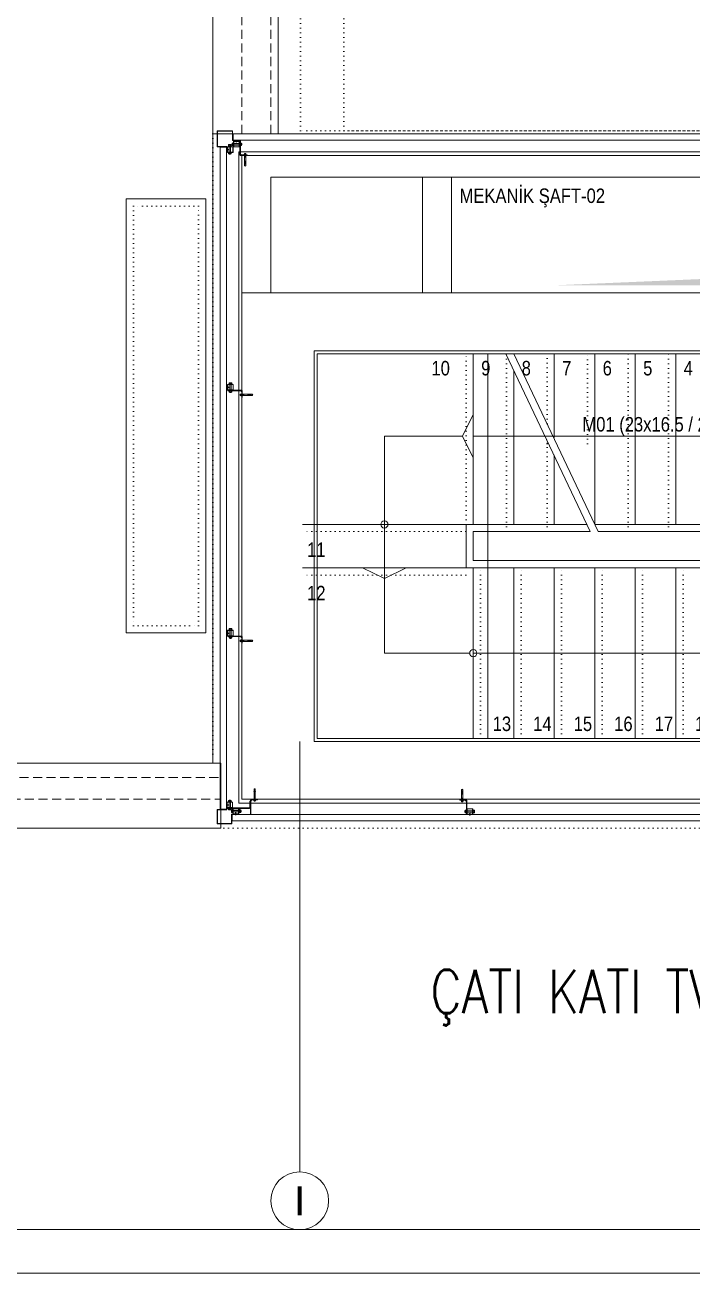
# Model space of a CAD drawing. Extents: x -2365 to 41970, y -230 to 8114.
# Drawn here: x 30659 to 31120, y 0 to 863 of the extents above; entities that cross this region are included whole.
import ezdxf
from ezdxf.enums import TextEntityAlignment as Align

# ---------------------------------------------------------------- set-up
doc = ezdxf.new("R2010")
doc.units = 0
doc.header["$LTSCALE"] = 25
doc.linetypes.add('DOT2', pattern=[0.125, 0, -0.125])
doc.linetypes.add('HIDDEN', pattern=[0.375, 0.25, -0.125])
doc.layers.get('0').update_dxf_attribs({"color": 9, "lineweight": 9})
for name, color, linetype, lineweight in [('00', 9, 'Continuous', 9), ('01', 9, 'Continuous', 9), ('06A', 9, 'Continuous', 9), ('06D', 9, 'Continuous', 9), ('09D', 9, 'Continuous', 9), ('10', 9, 'Continuous', 9), ('10A', 9, 'Continuous', 9), ('14', 9, 'Continuous', 9), ('19', 9, 'Continuous', 9), ('19D', 9, 'DOT2', 9), ('20', 9, 'DOT2', 9), ('21', 9, 'Continuous', 9), ('24', 9, 'Continuous', 9), ('33', 9, 'BATTING', 9), ('35', 9, 'Continuous', 9), ('40A', 9, 'Continuous', 9), ('E-YAZI', 7, 'Continuous', 30)]:
    doc.layers.add(name, color=color, linetype=linetype, lineweight=lineweight)
doc.styles.add('Arial', font='arial.ttf', dxfattribs={"height": 2.5})
doc.styles.add('E-YAZI', font='txttw.shx')
doc.styles.add('MuuM_TEXT-STANDART', font='ARIALN.TTF')
doc.linetypes.add('BATTING', pattern='A,0.0001,-0.1,[134,ltypeshp.shx,S=0.1,R=0,X=-0.1,Y=0],-0.2,[134,ltypeshp.shx,S=0.1,R=180,X=0.1,Y=0],-0.1', length=0.4001)

# ---------------------------------------------------------------- blocks, each defined once
blk = doc.blocks.new('VIDA')
for p, q in [((-18072, 6523.9), (-18071.9, 6524)), ((-18071.9, 6523.8), (-18072, 6523.9)), ((-18071.9, 6524), (-18070.1, 6524.7)), ((-18069.6, 6522.9), (-18071.9, 6523.8)), ((-18069.7, 6524.9), (-18070.6, 6523.2)), ((-18070.6, 6523.2), (-18070.1, 6524.7)), ((-18070.1, 6524.7), (-18069.9, 6525.1)), ((-18069.9, 6525.1), (-18070.1, 6524.1)), ((-18070.1, 6524.1), (-18070, 6524.3)), ((-18070, 6524.3), (-18069.8, 6525.1)), ((-18069.9, 6525.1), (-18069.8, 6525.1)), ((-18069.8, 6525.1), (-18069.7, 6524.9)), ((-18069.7, 6524.9), (-18069.3, 6525)), ((-18069.6, 6522.8), (-18069.1, 6525)), ((-18069.6, 6522.8), (-18069.6, 6522.9)), ((-18069.4, 6522.4), (-18069.6, 6522.8)), ((-18068.9, 6525.3), (-18069.4, 6522.4)), ((-18069.3, 6522.4), (-18069.4, 6522.4)), ((-18069.3, 6522.4), (-18068.9, 6525.3)), ((-18069.3, 6525), (-18069.1, 6525)), ((-18069.1, 6522.8), (-18069.3, 6522.4)), ((-18069.1, 6525), (-18068.9, 6525.3)), ((-18068.7, 6522.8), (-18069.1, 6522.8)), ((-18068.9, 6525.3), (-18068.9, 6525.3)), ((-18068.9, 6525.3), (-18068.7, 6525)), ((-18068.7, 6522.8), (-18068.2, 6525)), ((-18068.7, 6525), (-18068.2, 6525)), ((-18068.5, 6522.4), (-18068.7, 6522.8)), ((-18068, 6525.3), (-18068.5, 6522.4)), ((-18068.4, 6522.4), (-18068.5, 6522.4)), ((-18068.4, 6522.4), (-18067.9, 6525.3)), ((-18068.2, 6522.8), (-18068.4, 6522.4)), ((-18068.2, 6522.8), (-18068.4, 6522.4)), ((-18068.2, 6525), (-18068, 6525.3)), ((-18067.7, 6525), (-18068.2, 6522.8)), ((-18067.7, 6522.8), (-18068.2, 6522.8)), ((-18067.9, 6525.3), (-18068, 6525.3)), ((-18067.9, 6525.3), (-18067.7, 6525)), ((-18067.7, 6522.8), (-18067.2, 6525)), ((-18067.7, 6525), (-18067.2, 6525)), ((-18067.5, 6522.4), (-18067.7, 6522.8)), ((-18067, 6525.3), (-18067.5, 6522.4)), ((-18067.4, 6522.4), (-18067.5, 6522.4)), ((-18067.4, 6522.4), (-18066.9, 6525.3)), ((-18067.2, 6522.8), (-18067.4, 6522.4)), ((-18067.2, 6522.8), (-18067.4, 6522.4)), ((-18067.2, 6525), (-18067, 6525.3)), ((-18066.7, 6525), (-18067.2, 6522.8)), ((-18066.7, 6522.8), (-18067.2, 6522.8)), ((-18066.9, 6525.3), (-18067, 6525.3)), ((-18066.9, 6525.3), (-18066.7, 6525)), ((-18066.3, 6525), (-18066.7, 6525)), ((-18066.7, 6522.8), (-18066.3, 6525)), ((-18066.5, 6522.4), (-18066.7, 6522.8)), ((-18066.1, 6525.3), (-18066.5, 6522.4)), ((-18066.5, 6522.4), (-18066, 6525.3)), ((-18066.3, 6522.8), (-18066.5, 6522.4)), ((-18066.3, 6522.8), (-18066.5, 6522.4)), ((-18066.5, 6522.4), (-18066.5, 6522.4)), ((-18066.3, 6525), (-18066.1, 6525.3)), ((-18065.8, 6525), (-18066.3, 6522.8)), ((-18066.3, 6522.8), (-18065.8, 6522.8)), ((-18066, 6525.3), (-18066.1, 6525.3)), ((-18066, 6525.3), (-18065.8, 6525)), ((-18065.8, 6522.8), (-18065.3, 6525)), ((-18065.8, 6525), (-18065.3, 6525)), ((-18065.6, 6522.4), (-18065.8, 6522.8)), ((-18065.1, 6525.3), (-18065.6, 6522.4)), ((-18065.5, 6522.4), (-18065.6, 6522.4)), ((-18065.5, 6522.4), (-18065, 6525.3)), ((-18065.3, 6522.8), (-18065.5, 6522.4)), ((-18065.3, 6522.8), (-18065.5, 6522.4)), ((-18065.3, 6525), (-18065.1, 6525.3)), ((-18064.8, 6525), (-18065.3, 6522.8)), ((-18064.8, 6522.8), (-18065.3, 6522.8)), ((-18065.1, 6525.3), (-18065, 6525.3)), ((-18065, 6525.3), (-18064.8, 6525)), ((-18064.8, 6525), (-18064.3, 6525)), ((-18064.8, 6522.8), (-18064.3, 6525)), ((-18064.6, 6522.4), (-18064.8, 6522.8)), ((-18064.1, 6525.3), (-18064.6, 6522.4)), ((-18064.5, 6522.4), (-18064.6, 6522.4)), ((-18064.5, 6522.4), (-18064, 6525.3)), ((-18064.3, 6522.8), (-18064.5, 6522.4)), ((-18064.3, 6522.8), (-18064.5, 6522.4)), ((-18064.3, 6525), (-18064.1, 6525.3)), ((-18063.8, 6525), (-18064.3, 6522.8)), ((-18063.8, 6522.8), (-18064.3, 6522.8)), ((-18064, 6525.3), (-18064.1, 6525.3)), ((-18064, 6525.3), (-18063.8, 6525)), ((-18063.8, 6522.8), (-18062, 6525)), ((-18062, 6525), (-18063.8, 6525)), ((-18063.6, 6522.4), (-18063.8, 6522.8)), ((-18063.6, 6522.4), (-18061.7, 6525.3)), ((-18061.8, 6525.3), (-18063.6, 6522.4)), ((-18062, 6522.8), (-18063.6, 6522.4)), ((-18062, 6522.8), (-18063.6, 6522.4)), ((-18063.6, 6522.4), (-18063.6, 6522.4)), ((-18061.5, 6525), (-18063.4, 6522.8)), ((-18063.4, 6522.8), (-18061.5, 6522.8)), ((-18061.7, 6525.3), (-18063.2, 6525.3)), ((-18062.7, 6522.4), (-18061.5, 6522.8)), ((-18062.6, 6522.4), (-18062.1, 6525.3)), ((-18062.4, 6522.8), (-18062.6, 6522.4)), ((-18062.4, 6522.8), (-18062.6, 6522.4)), ((-18062.6, 6522.4), (-18061.3, 6522.4)), ((-18062.4, 6525), (-18062.2, 6525.3)), ((-18061.5, 6525), (-18062.4, 6525)), ((-18061.5, 6522.8), (-18062.4, 6525)), ((-18061.9, 6525), (-18062.4, 6522.8)), ((-18061.9, 6522.8), (-18062.4, 6522.8)), ((-18062.2, 6525.3), (-18062.1, 6525.3)), ((-18062.2, 6525.3), (-18061.3, 6522.4)), ((-18062.1, 6525.3), (-18061.9, 6525)), ((-18062, 6525), (-18061.8, 6525.3)), ((-18061.9, 6525), (-18061.4, 6525)), ((-18061.9, 6522.8), (-18061.4, 6525)), ((-18061.7, 6522.4), (-18061.9, 6522.8)), ((-18061.2, 6525.3), (-18061.7, 6522.4)), ((-18061.7, 6525.3), (-18061.5, 6525)), ((-18061.6, 6522.4), (-18061.7, 6522.4)), ((-18061.6, 6522.4), (-18061.2, 6525.3)), ((-18061.4, 6522.8), (-18061.6, 6522.4)), ((-18061.4, 6522.8), (-18061.6, 6522.4)), ((-18061.4, 6525), (-18061.2, 6525.3)), ((-18061, 6525), (-18061.4, 6522.8)), ((-18060.9, 6522.8), (-18061.4, 6522.8)), ((-18061.2, 6525.3), (-18061, 6525)), ((-18061.2, 6525.3), (-18061.2, 6525.3)), ((-18061, 6525), (-18060.5, 6525)), ((-18060.9, 6522.8), (-18060.5, 6525)), ((-18060.7, 6522.4), (-18060.9, 6522.8)), ((-18060.7, 6522.4), (-18060.2, 6525.3)), ((-18060.3, 6525.3), (-18060.7, 6522.4)), ((-18060.5, 6522.8), (-18060.7, 6522.4)), ((-18060.5, 6522.8), (-18060.7, 6522.4)), ((-18060.7, 6522.4), (-18060.7, 6522.4)), ((-18060.5, 6525), (-18060.3, 6525.3)), ((-18060, 6525), (-18060.5, 6522.8)), ((-18060.5, 6522.8), (-18060, 6522.8)), ((-18060.3, 6525.3), (-18060.2, 6525.3)), ((-18060.2, 6525.3), (-18060, 6525)), ((-18060, 6525), (-18059.5, 6525)), ((-18060, 6522.8), (-18059.5, 6525)), ((-18059.8, 6522.4), (-18060, 6522.8)), ((-18059.3, 6525.3), (-18059.8, 6522.4)), ((-18059.7, 6522.4), (-18059.8, 6522.4)), ((-18059.7, 6522.4), (-18059.2, 6525.3)), ((-18059.5, 6522.8), (-18059.7, 6522.4)), ((-18059.5, 6522.8), (-18059.7, 6522.4)), ((-18059.5, 6525), (-18059.3, 6525.3)), ((-18059.2, 6524), (-18059.5, 6522.8)), ((-18059.5, 6522.8), (-18059.2, 6522.8)), ((-18059.3, 6525.3), (-18059.2, 6525.3)), ((-18058.1, 6526.6), (-18059.2, 6526.6)), ((-18059.2, 6521.2), (-18059.2, 6526.6)), ((-18058.1, 6521.2), (-18059.2, 6521.2))]:
    blk.add_line(p, q)
for points in [[(-18068.7, 6525), (-18069.1, 6522.8)], [(-18057.2, 6524.3), (-18057.5, 6524), (-18057.5, 6523.8), (-18057.2, 6523.5)]]:
    blk.add_lwpolyline(points)
for centre, start, end in [((-18062.4, 6523.6), 7.50951, 35.24269), ((-18062.4, 6524.2), 324.75731, 352.49049)]:
    blk.add_arc(centre, 5.21, start, end)
blk = doc.blocks.new('krt-harpusta1')
blk.add_lwpolyline([(16786.22, 292.5), (16786.22, 337.5), (14425.84, 337.5), (14425.84, 1327.5), (16786.19, 1327.5), (16786.19, 1372.5), (14380.84, 1372.5), (14380.84, 292.5), (16786.22, 292.5)])
at = {"layer": '06D', "linetype": 'HIDDEN'}
for points in [[(16786.19, 1352.5), (14400.84, 1352.5), (14400.84, 312.5), (16786.22, 312.5), (16786.22, 312.5)], [(16786.19, 1337.5), (14415.84, 1337.5), (14415.84, 327.5), (16786.22, 327.5)]]:
    blk.add_lwpolyline(points, dxfattribs=at)
at = {"layer": '10', "xscale": -0.1000000000058208, "yscale": 0.1000000000058208, "zscale": 0.1000000000021828, "rotation": 89.9725710339926}
blk.add_blockref('VIDA', (17448.09, -1504.24), dxfattribs=at)
blk = doc.blocks.new('0_arrowstairs')
blk.add_lwpolyline([(0, 0), (0, -30), (15, 0), (0, 30)], close=True)
blk = doc.blocks.new('*U86')
blk.add_lwpolyline([(0, 0), (0, 560)])
blk.add_circle((0, 0), 5)
at = {"rotation": 90}
blk.add_blockref('0_arrowstairs', (0, 560), dxfattribs=at)
blk = doc.blocks.new('*U498')
blk.add_lwpolyline([(0, 0), (0, 504)])
blk.add_circle((0, 0), 5)
at = {"rotation": 90}
blk.add_blockref('0_arrowstairs', (0, 504), dxfattribs=at)
blk = doc.blocks.new('*U494')
blk.add_lwpolyline([(0, 0), (0, 60)])
blk.add_circle((0, 0), 5)
at = {"rotation": 90}
blk.add_blockref('0_arrowstairs', (0, 60), dxfattribs=at)
blk = doc.blocks.new('MERDVN2.KAT')
at = {"layer": '19', "linetype": 'Continuous'}
for points in [[(16960.84, -297.5), (16960.84, -179.5)], [(17041.58, -302.5), (16983.25, -179.5)], [(17047.17, -302.5), (16988.84, -179.5)], [(17016.84, -237.5), (17016.84, -179.5)], [(17044.84, -297.5), (17044.84, -179.5)], [(17072.84, -297.5), (17072.84, -179.5)], [(17100.84, -297.5), (17100.84, -179.5)], [(17128.84, -297.5), (17128.84, -179.5)], [(17156.84, -297.5), (17156.84, -179.5)], [(17184.84, -297.5), (17184.84, -179.5)], [(17212.84, -297.5), (17212.84, -179.5)], [(16988.84, -297.5), (16988.84, -191.48)], [(17016.84, -297.5), (17016.84, -249.48)], [(16955.84, -297.5), (16842.84, -297.5)], [(17041.58, -302.5), (16960.84, -302.5), (16960.84, -322.5), (16960.84, -322.5), (17235.84, -322.5), (17235.84, -307.5), (17240.84, -307.5), (17240.84, -327.5), (17235.84, -327.5), (16955.84, -327.5), (16955.84, -327.5), (16955.84, -297.5), (17039.25, -297.5)], [(16955.84, -327.5), (16842.84, -327.5)], [(16960.84, -445.5), (16960.84, -327.5)], [(16988.84, -445.5), (16988.84, -327.5)], [(17016.84, -445.5), (17016.84, -327.5)], [(17044.84, -445.5), (17044.84, -327.5)], [(17072.84, -445.5), (17072.84, -327.5)], [(17100.84, -445.5), (17100.84, -327.5)], [(17128.84, -445.5), (17128.84, -327.5)], [(17156.84, -445.5), (17156.84, -327.5)], [(17184.84, -445.5), (17184.84, -327.5)], [(17212.84, -445.5), (17212.84, -327.5)], [(17240.84, -445.5), (17240.84, -327.5)]]:
    blk.add_lwpolyline(points, dxfattribs=at)
at = {"layer": '19'}
for points in [[(17047.17, -302.5), (16988.84, -179.5)], [(16958.34, -386.5), (16899.34, -386.5), (16899.34, -236.5), (16953.34, -236.5)], [(17044.84, -297.5), (17240.84, -297.5), (17240.84, -297.5), (17240.84, -302.5), (17240.84, -302.5), (17047.17, -302.5)]]:
    blk.add_lwpolyline(points, dxfattribs=at)
at = {"layer": '19D'}
for points in [[(16955.84, -297.5), (16955.84, -179.5)], [(16983.84, -302.5), (16983.84, -179.5)], [(17011.84, -228), (17011.84, -179.5)], [(17039.84, -241.83), (17039.84, -179.5)], [(17067.84, -302.5), (17067.84, -179.5)], [(17095.84, -302.5), (17095.84, -179.5)], [(17123.84, -302.5), (17123.84, -179.5)], [(17151.84, -302.5), (17151.84, -179.5)], [(17179.84, -302.5), (17179.84, -179.5)], [(17207.84, -302.5), (17207.84, -179.5)], [(17011.84, -241.83), (17011.84, -236.5)], [(17011.84, -302.5), (17011.84, -239.78)], [(16955.58, -302.49), (16842.84, -302.49)], [(16965.84, -445.5), (16965.84, -327.5)], [(16993.84, -445.5), (16993.84, -327.5)], [(17021.84, -445.5), (17021.84, -327.5)], [(17049.84, -445.5), (17049.84, -327.5)], [(17077.84, -445.5), (17077.84, -327.5)], [(17105.84, -445.5), (17105.84, -327.5)], [(17133.84, -445.5), (17133.84, -327.5)], [(17161.84, -445.5), (17161.84, -327.5)], [(17189.84, -445.5), (17189.84, -327.5)], [(17217.84, -445.5), (17217.84, -327.5)], [(17245.84, -445.5), (17245.84, -327.5)], [(16955.58, -332.49), (16842.84, -332.49)]]:
    blk.add_lwpolyline(points, dxfattribs=at)
at = {"layer": '19', "xscale": 0.5, "yscale": 0.5, "zscale": 0.5}
for name, p, rotation in [('*U498', (17212.84, -236.5), 90), ('*U494', (16899.34, -297.5), 180), ('*U86', (16960.84, -386.5), 270)]:
    blk.add_blockref(name, p, dxfattribs=dict(at, rotation=rotation))
at = {"layer": '21', "style": 'MuuM_TEXT-STANDART'}
for s, p in [('10', (16944.65, -184.5)), ('9', (16972.65, -184.5)), ('8', (17000.65, -184.5)), ('7', (17028.65, -184.5)), ('6', (17056.65, -184.5)), ('5', (17084.65, -184.5)), ('4', (17112.65, -184.5)), ('3', (17140.65, -184.5)), ('2', (17168.65, -184.5)), ('1', (17196.65, -184.5)), ('M01 (23x16.5 / 28)', (17132.43, -223.28)), ('11', (16858.69, -309.98)), ('12', (16858.69, -339.98)), ('13', (16986.98, -430.33)), ('14', (17014.98, -430.33)), ('15', (17042.98, -430.33)), ('16', (17070.98, -430.33)), ('17', (17098.98, -430.33)), ('18', (17126.98, -430.33)), ('19', (17154.98, -430.33)), ('20', (17182.98, -430.33)), ('21', (17210.98, -430.33)), ('22', (17238.98, -430.33)), ('23', (17266.98, -430.33))]:
    blk.add_text(s, height=10, dxfattribs=at).set_placement(p, align=Align.TOP_RIGHT)
blk = doc.blocks.new('0_aks')
at = {"linetype": 'Continuous'}
blk.add_circle((0, 0), 2, dxfattribs=at)
at = {"style": 'Arial'}
blk.add_attdef('AKS', text='', height=2, dxfattribs=at).set_placement((0, 0), align=Align.MIDDLE_CENTER)
blk = doc.blocks.new('p-aks_vw')
at = {"layer": '24', "ltscale": 2}
blk.add_lwpolyline([(2440, 40), (2440, -257.5)], dxfattribs=at)
at = {"layer": '24', "xscale": 10, "yscale": 10, "zscale": 10}
blk.add_blockref('0_aks', (2440, -277.5), dxfattribs=at).add_auto_attribs({'AKS': 'I'})
blk = doc.blocks.new('cxvxv')
for p, q in [((-21988.4, 8560.98, 0), (-21988.4, 8560.32, 0)), ((-21988.4, 8560.32, 0), (-21986.64, 8560.32, 0)), ((-21986.86, 8561.07, 0), (-21988.18, 8561.07, 0)), ((-21988.02, 8561.25, 0), (-21987.03, 8561.3, 0)), ((-21988.02, 8561.25, 0), (-21988, 8561.26, 0)), ((-21988, 8561.23, 0), (-21988.02, 8561.25, 0)), ((-21988.02, 8561.13, 0), (-21987.03, 8561.19, 0)), ((-21988.02, 8561.13, 0), (-21988, 8561.14, 0)), ((-21988, 8561.11, 0), (-21988.02, 8561.13, 0)), ((-21988.02, 8560.32, 0), (-21987.02, 8560.32, 0)), ((-21988.02, 8560.28, 0), (-21988.02, 8560.32, 0)), ((-21988.02, 8560.11, 0), (-21988.02, 8555.61, 0)), ((-21988, 8561.3, 0), (-21987.94, 8561.35, 0)), ((-21988, 8561.26, 0), (-21988, 8561.3, 0)), ((-21988, 8561.14, 0), (-21988, 8561.23, 0)), ((-21988, 8561.07, 0), (-21988, 8561.11, 0)), ((-21987.96, 8560.98, 0), (-21987.96, 8560.32, 0)), ((-21987.54, 8561.35, 0), (-21987.94, 8561.35, 0)), ((-21987.7, 8561.05, 0), (-21987.7, 8561.08, 0)), ((-21987.7, 8561.07, 0), (-21987.7, 8561.07, 0)), ((-21987.54, 8561.35, 0), (-21987.1, 8561.35, 0)), ((-21987.03, 8561.3, 0), (-21987.1, 8561.35, 0)), ((-21987.08, 8560.64, 0), (-21987.08, 8560.98, 0)), ((-21987.08, 8560.64, 0), (-21987.08, 8560.32, 0)), ((-21987.06, 8560.32, 0), (-21987.06, 8560.28, 0)), ((-21987.06, 8555.61, 0), (-21987.06, 8560.11, 0)), ((-21987.05, 8561.32, 0), (-21987.03, 8561.3, 0)), ((-21987.03, 8561.3, 0), (-21987.05, 8561.28, 0)), ((-21987.03, 8561.3, 0), (-21987.05, 8561.29, 0)), ((-21987.05, 8561.28, 0), (-21987.05, 8561.2, 0)), ((-21987.05, 8561.2, 0), (-21987.03, 8561.19, 0)), ((-21987.03, 8561.19, 0), (-21987.05, 8561.17, 0)), ((-21987.05, 8561.17, 0), (-21987.05, 8561.08, 0)), ((-21987.05, 8561.08, 0), (-21987.03, 8561.07, 0)), ((-21987.02, 8560.32, 0), (-21987.02, 8560.28, 0)), ((-21987.02, 8555.61, 0), (-21987.02, 8560.11, 0)), ((-21986.64, 8560.32, 0), (-21986.64, 8560.98, 0)), ((-21988.4, 8555.4, 0), (-21986.64, 8555.4, 0)), ((-21988.4, 8554.74, 0), (-21988.4, 8555.4, 0)), ((-21986.86, 8554.65, 0), (-21988.17, 8554.65, 0)), ((-21988.02, 8555.44, 0), (-21988.02, 8555.4, 0)), ((-21988.02, 8555.4, 0), (-21987.02, 8555.4, 0)), ((-21987.96, 8554.74, 0), (-21987.96, 8555.4, 0)), ((-21987.08, 8555.08, 0), (-21987.08, 8555.4, 0)), ((-21987.08, 8555.08, 0), (-21987.08, 8554.74, 0)), ((-21987.06, 8555.4, 0), (-21987.06, 8555.44, 0)), ((-21987.02, 8555.4, 0), (-21987.02, 8555.44, 0)), ((-21986.64, 8555.4, 0), (-21986.64, 8554.74, 0))]:
    blk.add_line(p, q)
at = {"elevation": 0}
for points in [[(-21986.3, 8560.11), (-21988.7, 8560.11), (-21988.7, 8560.28), (-21986.3, 8560.28)], [(-21986.3, 8555.61), (-21988.7, 8555.61), (-21988.7, 8555.44), (-21986.3, 8555.44)]]:
    blk.add_lwpolyline(points, close=True, dxfattribs=at)
for points in [[(-21987.98, 8560.28), (-21987.98, 8560.32)], [(-21987.98, 8560.11), (-21987.98, 8555.61)], [(-21987.98, 8555.44), (-21987.98, 8555.4)]]:
    blk.add_lwpolyline(points, dxfattribs=at)
for centre, radius, start, end in [((-21988.18, 8560.75, 0), 0.315, 45.8497, 134.1503), ((-21987.52, 8559.95, 0), 1.12, 66.87008, 113.12992), ((-21987.52, 8559.95, 0), 1.12, 66.87008, 113.12992), ((-21986.86, 8560.76, 0), 0.313, 45.44896, 134.55104), ((-21988.18, 8554.97, 0), 0.315, 225.8497, 314.1503), ((-21987.52, 8555.77, 0), 1.12, 246.87008, 293.12992), ((-21987.52, 8555.77, 0), 1.12, 246.87008, 293.12992), ((-21986.86, 8554.96, 0), 0.313, 225.44896, 314.55104)]:
    blk.add_arc(centre, radius, start, end)
blk = doc.blocks.new('çelik dübel')
at = {"ltscale": 7}
for p, q in [((-87.2, -2), (-85, 2)), ((-85, -6), (-85, 2)), ((-68, 2), (-85, 2)), ((-75, -6), (-75, 2)), ((-70, -6), (-70, 2)), ((-68, 3), (-58, 2)), ((-68, -7), (-68, 3)), ((-58, -6), (-58, 2)), ((-8.5, 2), (-58, 2)), ((-53, 1.5), (-58, 1.5)), ((-53, -6), (-53, 2)), ((-25, -6), (-25, 2)), ((-25, -6), (-23.9, 2)), ((-23, -6), (-21.9, 2)), ((-21, -6), (-19.9, 2)), ((-19, -6), (-17.9, 2)), ((-17, -6), (-15.9, 2)), ((-85, -6), (-87.2, -2)), ((-68, -6), (-85, -6)), ((-68, -7), (-58, -6)), ((-53, -5.5), (-58, -5.5)), ((-8.5, -6), (-58, -6))]:
    blk.add_line(p, q, dxfattribs=at)
for p, q in [((-15, -6), (-13.9, 2)), ((-13, -6), (-11.9, 2)), ((-11, -6), (-10, 1.1)), ((-10, -9), (-10, 5)), ((-9, 5), (-10, 5)), ((-10, 3), (-10, 5)), ((-9, -9), (-9, 5)), ((-8.5, 2), (-8.5, 3)), ((-8.5, -4), (-8.5, 0)), ((-5, 4), (-7.5, 4)), ((-5, 1), (-7.5, 1)), ((-4, 2), (-4, 3)), ((-1, 2), (-4, 2)), ((-4, -4), (-4, 0)), ((-3, -6), (-1.9, 2)), ((-1, -6), (0, 1.1)), ((0, -5), (0, 1)), ((-10, -7), (-10, -9.1)), ((-9, -9), (-10, -9)), ((-8.5, -6), (-8.5, -7)), ((-5, -5), (-7.5, -5)), ((-5, -8), (-7.5, -8)), ((-4, -6), (-4, -7)), ((-1, -6), (-4, -6))]:
    blk.add_line(p, q)
for points in [[(-68, 0.6), (-67.4, 0.4), (-67, 0.1), (-66.6, -0.3), (-66.2, -0.8), (-65.9, -1.3), (-65.7, -1.9), (-65.4, -2.3), (-65.2, -2.8), (-65, -3.1), (-64.8, -3.3), (-64.6, -3.5), (-64.4, -3.6), (-64.2, -3.5), (-63.9, -3.5), (-63.7, -3.3), (-63.5, -3.1), (-63.2, -2.9), (-62.9, -2.6), (-62.7, -2.3), (-62.4, -2), (-62.1, -1.7), (-61.9, -1.4), (-61.6, -1.1), (-61.4, -0.9), (-61.2, -0.7), (-61, -0.6), (-60.8, -0.5), (-60.6, -0.5), (-60.4, -0.5), (-60.3, -0.7), (-60.1, -0.9), (-59.9, -1.1), (-59.8, -1.5), (-59.6, -1.9), (-59.4, -2.3), (-59.2, -2.7), (-58.9, -3), (-58.7, -3.3), (-58.4, -3.5), (-58, -3.5)], [(-68, -0.5), (-68, -0.5), (-67.9, -0.5), (-67.9, -0.5), (-67.8, -0.5), (-67.8, -0.6), (-67.7, -0.6), (-67.7, -0.6), (-67.6, -0.7), (-67.6, -0.7), (-67.6, -0.8), (-67.5, -0.8), (-67.5, -0.8), (-67.5, -0.9), (-67.4, -0.9), (-67.4, -0.9), (-67.3, -1), (-67.3, -1), (-67.3, -1.1), (-67.2, -1.1), (-67.2, -1.2), (-67.2, -1.2), (-67.1, -1.3), (-67.1, -1.3), (-67.1, -1.4), (-67, -1.4), (-67, -1.5), (-67, -1.5), (-66.9, -1.6), (-66.9, -1.6), (-66.9, -1.7), (-66.9, -1.7), (-66.8, -1.8), (-66.8, -1.9), (-66.8, -1.9), (-66.7, -2), (-66.7, -2), (-66.7, -2.1), (-66.6, -2.2), (-66.6, -2.2), (-66.6, -2.3), (-66.6, -2.3), (-66.5, -2.4), (-66.5, -2.5), (-66.5, -2.5), (-66.4, -2.6), (-66.4, -2.7), (-66.4, -2.7), (-66.3, -2.8), (-66.3, -2.8), (-66.3, -2.9), (-66.3, -3), (-66.2, -3), (-66.2, -3.1), (-66.2, -3.1), (-66.1, -3.2), (-66.1, -3.2), (-66.1, -3.3), (-66, -3.4), (-66, -3.4), (-66, -3.5), (-65.9, -3.5), (-65.9, -3.6), (-65.9, -3.6), (-65.8, -3.7), (-65.8, -3.7), (-65.7, -3.8), (-65.7, -3.8), (-65.7, -3.9), (-65.6, -3.9), (-65.6, -4), (-65.5, -4), (-65.5, -4.1), (-65.4, -4.1), (-65.4, -4.1), (-65.3, -4.2), (-65.3, -4.2), (-65.2, -4.3), (-65.2, -4.3), (-65.1, -4.3), (-65, -4.4), (-65, -4.4), (-64.9, -4.4), (-64.9, -4.4), (-64.8, -4.5), (-64.7, -4.5), (-64.7, -4.5), (-64.6, -4.5), (-64.5, -4.5), (-64.5, -4.5), (-64.4, -4.5), (-64.3, -4.5), (-64.3, -4.5), (-64.2, -4.5), (-64.1, -4.5), (-64.1, -4.5), (-64, -4.5), (-64, -4.5), (-63.9, -4.5), (-63.8, -4.5), (-63.8, -4.5), (-63.7, -4.4), (-63.7, -4.4), (-63.6, -4.4), (-63.6, -4.4), (-63.5, -4.4), (-63.4, -4.3), (-63.4, -4.3), (-63.3, -4.3), (-63.3, -4.3), (-63.3, -4.2), (-63.2, -4.2), (-63.2, -4.2), (-63.1, -4.1), (-63.1, -4.1), (-63, -4.1), (-63, -4), (-62.9, -4), (-62.9, -4), (-62.9, -3.9), (-62.8, -3.9), (-62.8, -3.9), (-62.7, -3.8), (-62.7, -3.8), (-62.7, -3.8), (-62.6, -3.7), (-62.6, -3.7), (-62.5, -3.6), (-62.5, -3.6), (-62.5, -3.6), (-62.4, -3.5), (-62.4, -3.5), (-62.4, -3.5), (-62.3, -3.4), (-62.3, -3.4), (-62.2, -3.3), (-62.2, -3.3), (-62.2, -3.3), (-62.1, -3.2), (-62.1, -3.2), (-62.1, -3.1), (-62, -3.1), (-62, -3.1), (-62, -3), (-61.9, -3), (-61.9, -2.9), (-61.9, -2.9), (-61.8, -2.9), (-61.8, -2.8), (-61.7, -2.8), (-61.7, -2.7), (-61.7, -2.7), (-61.6, -2.6), (-61.6, -2.6), (-61.6, -2.6), (-61.5, -2.5), (-61.5, -2.5), (-61.5, -2.5), (-61.4, -2.4), (-61.4, -2.4), (-61.4, -2.3), (-61.3, -2.3), (-61.3, -2.3), (-61.3, -2.2), (-61.3, -2.2), (-61.2, -2.2), (-61.2, -2.1), (-61.2, -2.1), (-61.1, -2), (-61.1, -2), (-61.1, -2), (-61, -1.9), (-61, -1.9), (-61, -1.9), (-61, -1.9), (-60.9, -1.8), (-60.9, -1.8), (-60.9, -1.8), (-60.9, -1.8), (-60.9, -1.8), (-60.9, -1.7), (-60.8, -1.7), (-60.8, -1.7), (-60.8, -1.7), (-60.8, -1.7), (-60.8, -1.7), (-60.8, -1.8), (-60.7, -1.8), (-60.7, -1.8), (-60.7, -1.8), (-60.7, -1.9), (-60.7, -1.9), (-60.7, -1.9), (-60.6, -2), (-60.6, -2), (-60.6, -2.1), (-60.6, -2.1), (-60.6, -2.1), (-60.5, -2.2), (-60.5, -2.2), (-60.5, -2.3), (-60.5, -2.3), (-60.4, -2.4), (-60.4, -2.5), (-60.4, -2.5), (-60.4, -2.6), (-60.3, -2.6), (-60.3, -2.7), (-60.3, -2.7), (-60.3, -2.8), (-60.2, -2.8), (-60.2, -2.9), (-60.2, -3), (-60.1, -3), (-60.1, -3.1), (-60.1, -3.1), (-60, -3.2), (-60, -3.2), (-59.9, -3.3), (-59.9, -3.4), (-59.9, -3.4), (-59.8, -3.5), (-59.8, -3.5), (-59.7, -3.6), (-59.7, -3.6), (-59.6, -3.7), (-59.6, -3.8), (-59.5, -3.8), (-59.5, -3.9), (-59.4, -3.9), (-59.3, -4), (-59.3, -4), (-59.2, -4.1), (-59.1, -4.2), (-59, -4.2), (-58.9, -4.3), (-58.8, -4.3), (-58.6, -4.4), (-58.4, -4.4), (-58.2, -4.5), (-58, -4.5)]]:
    blk.add_lwpolyline(points)
for centre, start, end in [((-7.5, 3), 90, 180), ((-7.5, 2), 180, 270), ((-7.5, 0), 90, 180), ((-5, 3), 0, 90), ((-5, 2), 270, 0), ((-5, 0), 0, 90), ((-1, 1), 0, 90), ((-7.5, -4), 180, 270), ((-7.5, -6), 90, 180), ((-7.5, -7), 180, 270), ((-5, -4), 270, 0), ((-5, -6), 0, 90), ((-5, -7), 270, 0), ((-1, -5), 270, 0)]:
    blk.add_arc(centre, 1, start, end)
blk = doc.blocks.new('kjdol')
at = {"ltscale": 10, "elevation": -278.89}
blk.add_lwpolyline([(77394.12, 60089.89), (77403.28, 60089.89, 0.460237), (77404.18, 60090.79), (77404.18, 60094.89), (77403.78, 60094.89), (77403.78, 60091.29, -0.414214), (77402.78, 60090.29), (77394.12, 60090.29)], format="xyb", close=True, dxfattribs=at)
at = {"elevation": -249.79}
for points in [[(77397.97, 60089.9), (77397.97, 60085.9), (77393.97, 60085.9), (77393.97, 60089.9)], [(77397.77, 60089.7), (77397.77, 60086.1), (77394.17, 60086.1), (77394.17, 60089.7)]]:
    blk.add_lwpolyline(points, close=True, dxfattribs=at)
blk.add_blockref('cxvxv', (99383.5, 51530.11, -249.79))
at = {"extrusion": (0, 0, -1), "xscale": 0.1000000000058208, "yscale": 0.1000000000058208, "zscale": -0.0999999999999091}
blk.add_blockref('çelik dübel', (-77402.74, 60093.36, 459.25), dxfattribs=at)
at = {"xscale": 0.1000000000058208, "yscale": 0.1000000000058208, "zscale": 0.1000000000058208, "rotation": 180}
blk.add_blockref('VIDA', (75587.75, 60740.29, -249.79), dxfattribs=at)
blk = doc.blocks.new('p-harpuşta')
at = {"layer": '06D'}
blk.add_lwpolyline([(-55, 0), (0, 0), (0, 300), (-55, 300)], close=True, dxfattribs=at)
at = {"layer": '20'}
blk.add_lwpolyline([(-50, 5), (-5, 5), (-5, 295), (-50, 295)], close=True, dxfattribs=at)
blk = doc.blocks.new('catikatirevizepergole-krt')
for points in [[(0, 0), (-830, 0), (-830, 1638), (0, 1638)], [(-30, 90), (-30, 0), (-800, 0), (-800, 90)]]:
    blk.add_lwpolyline(points, close=True)

msp = doc.modelspace()

# ---------------------------------------------------------------- linework, layer by layer
at = {"layer": '00'}
for points in [[(31408.92, 757.5), (31408.92, 677.5), (31393.92, 677.5), (31393.92, 757.5), (30828.92, 757.5), (30828.92, 677.5), (30808.92, 677.5), (30808.92, 772.5), (31494.22, 772.5), (31494.22, 757.5)], [(30933.92, 677.5), (30953.92, 677.5), (30953.92, 757.5), (30933.92, 757.5)]]:
    msp.add_lwpolyline(points, close=True, dxfattribs=at)
for points in [[(30933.92, 677.5), (30933.92, 757.5)], [(30953.92, 677.5), (30953.92, 757.5)]]:
    msp.add_lwpolyline(points, dxfattribs=at)
at = {"layer": '01'}
for points in [[(31408.92, 327.5), (30808.92, 327.5), (30808.92, 677.5), (31408.92, 677.5), (31408.92, 637.5), (30858.92, 637.5), (30858.92, 367.5), (31408.92, 367.5)], [(31408.92, 677.5), (30808.92, 677.5), (30808.92, 327.5), (31408.92, 327.5), (31408.92, 367.5), (30858.92, 367.5), (30858.92, 637.5), (31408.92, 637.5)]]:
    msp.add_lwpolyline(points, close=True, dxfattribs=at)
at = {"layer": '06A'}
msp.add_lwpolyline([(30788.92, 2410.5), (30788.92, 2410.5), (30833.92, 2410.5), (30833.92, 787.5), (30788.92, 787.5), (30788.92, 2410.5)], dxfattribs=at)
at = {"layer": '06D', "linetype": 'HIDDEN'}
for points in [[(30808.92, 787.5), (30808.92, 2410.5)], [(30828.92, 787.5), (30828.92, 2410.5)]]:
    msp.add_lwpolyline(points, dxfattribs=at)
at = {"layer": '09D'}
msp.add_solid([(31383.92, 740.95), (31383.92, 682.5), (31368.92, 697.5), (31023.92, 682.71)], dxfattribs=at)
at = {"layer": '10'}
for points in [[(30802.92, 774.6), (30802.92, 778.6), (30798.92, 778.6), (30798.92, 774.6)], [(30802.66, 774.8), (30802.66, 778.4), (30799.06, 778.4), (30799.06, 774.8)], [(30807.19, 778.41), (30803.19, 778.4), (30803.19, 782.4), (30807.19, 782.41)], [(30807.09, 778.61), (30803.49, 778.61), (30803.49, 782.21), (30807.09, 782.21)], [(30802.43, 325.4), (30802.43, 321.8), (30798.83, 321.8), (30798.83, 325.4)], [(30806.83, 321.2), (30802.83, 321.2), (30802.83, 317.2), (30806.83, 317.2)], [(30806.63, 321), (30803.03, 321), (30803.03, 317.4), (30806.63, 317.4)]]:
    msp.add_lwpolyline(points, close=True, dxfattribs=at)
for points in [[(30807.48, 783), (30807.48, 773.4, 0.460237), (30808.38, 772.5), (30812.48, 772.5), (30812.48, 772.9), (30808.88, 772.9, -0.414214), (30807.88, 773.9), (30807.88, 783)], [(30798.63, 321.2), (30813.92, 321.2, 0.460237), (30814.82, 322.1), (30814.82, 326.2), (30814.42, 326.2), (30814.42, 322.6, -0.414214), (30813.42, 321.6), (30798.63, 321.6)], [(30814.82, 317), (30814.82, 326.6, -0.460237), (30815.72, 327.5), (30819.82, 327.5), (30819.82, 327.1), (30816.22, 327.1, 0.414214), (30815.22, 326.1), (30815.22, 317)]]:
    msp.add_lwpolyline(points, format="xyb", close=True, dxfattribs=at)
at = {"layer": '10A'}
for points in [[(30792.12, 778.7), (30798.62, 778.7), (30798.62, 774.6), (30798.42, 774.6), (30798.42, 778.5), (30791.92, 778.5), (30791.92, 789.5), (30802.57, 789.5), (30802.57, 783), (30807.48, 783), (30807.48, 782.8), (30802.37, 782.8), (30802.37, 789.3), (30792.12, 789.3), (30792.12, 778.7)], [(31487.42, 783), (30802.82, 783), (30802.82, 787.5), (31491.22, 787.5), (31491.22, 783)], [(30793.92, 320.75), (30793.92, 778.25), (30798.42, 778.25), (30798.42, 320.75), (30793.92, 320.75)], [(30792.12, 320.3), (30798.62, 320.3), (30798.62, 325.6), (30798.42, 325.6), (30798.42, 320.5), (30791.92, 320.5), (30791.92, 310.5), (30801.92, 310.5), (30801.92, 317), (30806.83, 317), (30806.83, 317.2), (30801.72, 317.2), (30801.72, 310.7), (30792.12, 310.7), (30792.12, 320.3)], [(31695.03, 312.5), (30802.17, 312.5), (30802.17, 317), (31695.03, 317), (31695.03, 312.5)]]:
    msp.add_lwpolyline(points, dxfattribs=at)
at = {"layer": '14'}
msp.add_lwpolyline([(31496.22, 759.5), (31496.22, 755.5), (31410.92, 755.5), (31410.92, 495.5), (31391.92, 495.5), (31391.92, 635.5), (31391.92, 635.5), (31391.92, 635.5), (30860.92, 635.5), (30860.92, 369.5), (31391.92, 369.5), (31391.92, 369.5), (31391.92, 369.5), (31391.92, 389.5), (31410.92, 389.5), (31410.92, 349.5), (31606.92, 349.5), (31606.92, 409.5), (31666.99, 409.5), (31666.92, 755.5), (31602.22, 755.5), (31602.22, 759.5)], dxfattribs=at)
at = {"layer": '20'}
for points in [[(30788.92, 787.5), (30788.92, 352.5)], [(31705.92, 307.5), (30792.12, 307.5)]]:
    msp.add_lwpolyline(points, dxfattribs=at)
at = {"layer": '33', "ltscale": 0.2}
msp.add_lwpolyline([(31495.72, 775), (30806.72, 775), (30806.73, 324.78), (31691.42, 324.78), (31691.42, 775), (31604.22, 775)], dxfattribs=at)
at = {"layer": '35'}
for points in [[(30788.92, 352.5), (28433.92, 352.5), (28433.92, 1342.5), (30788.92, 1342.5)], [(30978.92, 517.5), (30978.92, 517.5), (30978.92, 487.5), (30978.92, 487.5), (30978.92, 369.5), (30860.92, 369.5), (30860.92, 635.5), (30978.92, 635.5)]]:
    msp.add_lwpolyline(points, close=True, dxfattribs=at)
at = {"layer": '40A'}
for points in [[(34975, 0), (27980, 0), (27980, 4205), (34975, 4205)], [(28060, 4205), (34435.06, 4205), (34435.06, 30), (28060, 30)]]:
    msp.add_lwpolyline(points, close=True, dxfattribs=at)

# ---------------------------------------------------------------- block references
msp.add_blockref('MERDVN2.KAT', (14008.09, 815))
at = {"layer": '06D'}
for name, p in [('krt-harpusta1', (14008.09, 15)), ('p-harpuşta', (30783.92, 442.5))]:
    msp.add_blockref(name, p, dxfattribs=at)
at = {"layer": '10', "yscale": 0.1000000000058208}
for p, xscale, zscale, rotation in [((28992.19, 125.08), -0.1000000000058208, 0.1000000000021828, 359.9725710339794), ((31456.71, 2589.24), 0.1000000000058208, 0.1000000000058208, 90.02742896600735), ((28992.5, 975.99), 0.1000000000058208, 0.1000000000058208, 180), ((31456.18, -1489.23), -0.1000000000058208, 0.1000000000021828, 89.97257103399262)]:
    msp.add_blockref('VIDA', p, dxfattribs=dict(at, xscale=xscale, zscale=zscale, rotation=rotation))
at = {"layer": '10', "xscale": -1}
for name, p, rotation in [('cxvxv', (52792.25, 9324.18, 0), 179.9725710339792), ('kjdol', (-46594.95, 60700.2, 249.79), 180), ('kjdol', (-46594.95, 60530.2, 249.79), 180), ('cxvxv', (22257.65, 22310.95, 0), 269.9725710339925)]:
    msp.add_blockref(name, p, dxfattribs=dict(at, rotation=rotation))
at = {"layer": '10'}
for name, p, rotation in [('cxvxv', (22258.11, -21211.35, 0), 270.0274289660073), ('kjdol', (91054.43, -77076.97, 249.79), 90)]:
    msp.add_blockref(name, p, dxfattribs=dict(at, rotation=rotation))
at = {"layer": '10', "extrusion": (0, 0, -1), "yscale": 0.1000000000058208, "rotation": 270}
for p, xscale, zscale in [((-30810.98, 773.93, 312.47), -0.1000000000058208, -0.1000000000058208), ((-30817.56, 326.1), 0.1000000000058208, -0.0999999999999091)]:
    msp.add_blockref('çelik dübel', p, dxfattribs=dict(at, xscale=xscale, zscale=zscale))
at = {"layer": '10'}
msp.add_blockref('cxvxv', (52788.15, -8234.41, 0), dxfattribs=at)
at = {"layer": '20'}
msp.add_blockref('catikatirevizepergole-krt', (31679.44, 789.5), dxfattribs=at)
at = {"layer": '24'}
msp.add_blockref('p-aks_vw', (28408.92, 327.5), dxfattribs=at)

# ---------------------------------------------------------------- texts
at = {"layer": '21', "style": 'MuuM_TEXT-STANDART'}
msp.add_text('MEKANİK ŞAFT-02', height=10, dxfattribs=at).set_placement((30959.44, 739.69))
at = {"layer": 'E-YAZI', "color": 4, "style": 'E-YAZI', "width": 0.8}
msp.add_text('ÇATI KATI TV SİSTEMİ TESİSAT PLANI 1/50', height=30, dxfattribs=at).set_placement((30939.26, 179.59))

doc.saveas('drawing.dxf')
